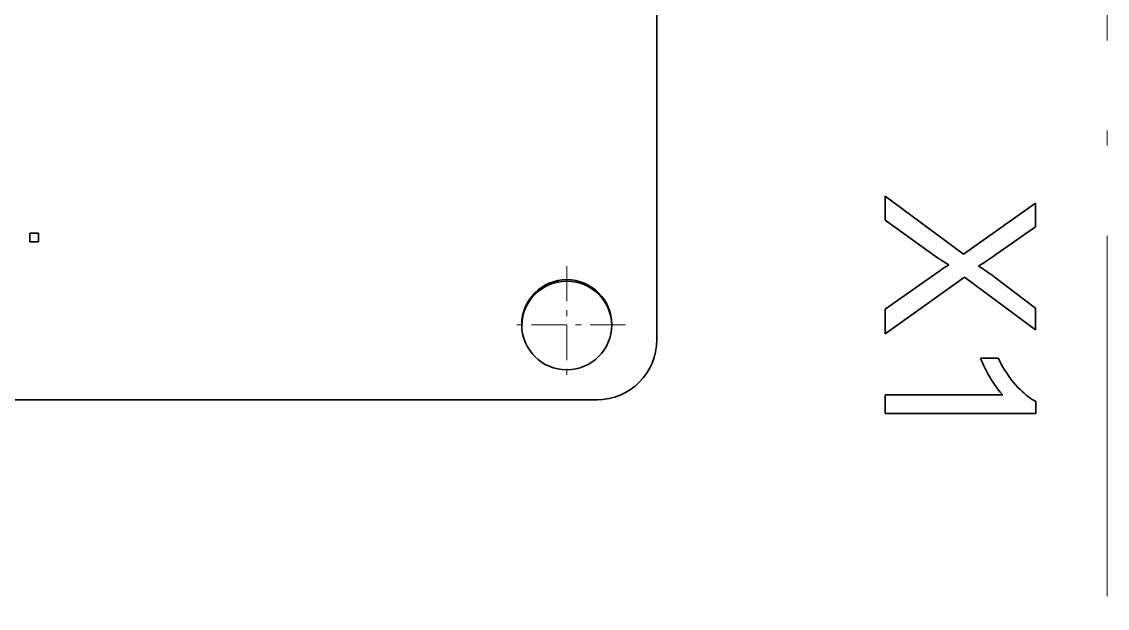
# Model space of a CAD drawing. Extents: x 23 to 587, y 4 to 413.
# Drawn here: x 250.54 to 268.62, y 149.58 to 159.34 of the extents above; entities that cross this region are included whole.
import ezdxf

# ---------------------------------------------------------------- set-up
doc = ezdxf.new("R2010")
doc.units = 0
doc.linetypes.add('DASHDOT', pattern=[18.5, 12, -3, 0.5, -3])
doc.layers.get('0').update_dxf_attribs({"lineweight": 13})

# ---------------------------------------------------------------- blocks, each defined once
blk = doc.blocks.new('BLOCK7074')
at = {"color": 7, "linetype": 'DASHDOT', "lineweight": 13, "ltscale": 0.0975}
for p, q in [((-18, 29.5), (-18, 25.6)), ((-16.05, 27.55), (-19.95, 27.55))]:
    blk.add_line(p, q, dxfattribs=at)
blk = doc.blocks.new('BLOCK7079')
at = {"color": 7, "linetype": 'DASHDOT', "lineweight": 13}
blk.add_line((0, 86.013), (0, -84.245), dxfattribs=at)
blk = doc.blocks.new('BLOCK7080')
at = {"color": 7, "lineweight": 35}
for p, q in [((-15, 53.05), (-15, 27.05)), ((-17, 25.05), (-63, 25.05))]:
    blk.add_line(p, q, dxfattribs=at)
at = {"color": 7, "lineweight": 35, "ltscale": 0.019867}
blk.add_line((-7.395, 31.034), (-7.395, 31.829), dxfattribs=at)
at = {"color": 7, "lineweight": 35, "ltscale": 0.081123}
blk.add_line((-7.395, 31.829), (-4.789, 29.895), dxfattribs=at)
at = {"color": 7, "lineweight": 35, "ltscale": 0.073487}
blk.add_line((-4.789, 29.895), (-2.395, 31.601), dxfattribs=at)
at = {"color": 7, "lineweight": 35, "ltscale": 0.019696}
blk.add_line((-2.395, 31.601), (-2.395, 30.813), dxfattribs=at)
at = {"color": 7, "lineweight": 35, "ltscale": 0.053694}
blk.add_line((-5.652, 29.779), (-7.395, 31.034), dxfattribs=at)
at = {"color": 7, "lineweight": 35, "ltscale": 0.039271}
blk.add_line((-2.395, 30.813), (-3.677, 29.906), dxfattribs=at)
at = {"color": 7, "lineweight": 35, "ltscale": 0.007188}
for p, q in [((-35.881, 30.596), (-35.594, 30.596)), ((-35.881, 30.308), (-35.881, 30.596)), ((-35.594, 30.596), (-35.594, 30.308)), ((-35.594, 30.308), (-35.881, 30.308))]:
    blk.add_line(p, q, dxfattribs=at)
at = {"color": 7, "lineweight": 35, "ltscale": 0.000672766}
blk.add_line((-5.63, 29.764), (-5.652, 29.779), dxfattribs=at)
at = {"color": 7, "lineweight": 35, "ltscale": 0.000770768}
blk.add_line((-5.604, 29.747), (-5.63, 29.764), dxfattribs=at)
at = {"color": 7, "lineweight": 35, "ltscale": 0.000867986}
blk.add_line((-5.575, 29.728), (-5.604, 29.747), dxfattribs=at)
at = {"color": 7, "lineweight": 35, "ltscale": 0.000965304}
blk.add_line((-5.543, 29.707), (-5.575, 29.728), dxfattribs=at)
at = {"color": 7, "lineweight": 35, "ltscale": 0.001063}
blk.add_line((-5.507, 29.684), (-5.543, 29.707), dxfattribs=at)
at = {"color": 7, "lineweight": 35, "ltscale": 0.001161}
blk.add_line((-5.468, 29.659), (-5.507, 29.684), dxfattribs=at)
at = {"color": 7, "lineweight": 35, "ltscale": 0.001258}
blk.add_line((-5.425, 29.632), (-5.468, 29.659), dxfattribs=at)
at = {"color": 7, "lineweight": 35, "ltscale": 0.001774}
blk.add_line((-4.03, 29.663), (-4.09, 29.625), dxfattribs=at)
at = {"color": 7, "lineweight": 35, "ltscale": 0.001896}
blk.add_line((-3.967, 29.705), (-4.03, 29.663), dxfattribs=at)
at = {"color": 7, "lineweight": 35, "ltscale": 0.002018}
blk.add_line((-3.9, 29.75), (-3.967, 29.705), dxfattribs=at)
at = {"color": 7, "lineweight": 35, "ltscale": 0.00214}
blk.add_line((-3.83, 29.799), (-3.9, 29.75), dxfattribs=at)
at = {"color": 7, "lineweight": 35, "ltscale": 0.002263}
blk.add_line((-3.755, 29.851), (-3.83, 29.799), dxfattribs=at)
at = {"color": 7, "lineweight": 35, "ltscale": 0.002385}
blk.add_line((-3.677, 29.906), (-3.755, 29.851), dxfattribs=at)
at = {"color": 7, "lineweight": 35, "ltscale": 0.054576}
blk.add_line((-7.395, 28.064), (-5.611, 29.322), dxfattribs=at)
at = {"color": 7, "lineweight": 35, "ltscale": 0.000938424}
blk.add_line((-5.611, 29.322), (-5.58, 29.344), dxfattribs=at)
at = {"color": 7, "lineweight": 35, "ltscale": 0.000951814}
blk.add_line((-5.58, 29.344), (-5.549, 29.365), dxfattribs=at)
at = {"color": 7, "lineweight": 35, "ltscale": 0.000964779}
blk.add_line((-5.549, 29.365), (-5.517, 29.386), dxfattribs=at)
at = {"color": 7, "lineweight": 35, "ltscale": 0.000978134}
blk.add_line((-5.517, 29.386), (-5.484, 29.408), dxfattribs=at)
at = {"color": 7, "lineweight": 35, "ltscale": 0.000991184}
blk.add_line((-5.484, 29.408), (-5.451, 29.43), dxfattribs=at)
at = {"color": 7, "lineweight": 35, "ltscale": 0.001005}
blk.add_line((-5.451, 29.43), (-5.417, 29.452), dxfattribs=at)
at = {"color": 7, "lineweight": 35, "ltscale": 0.001356}
blk.add_line((-5.379, 29.604), (-5.425, 29.632), dxfattribs=at)
at = {"color": 7, "lineweight": 35, "ltscale": 0.001018}
blk.add_line((-5.417, 29.452), (-5.383, 29.474), dxfattribs=at)
at = {"color": 7, "lineweight": 35, "ltscale": 0.001031}
blk.add_line((-5.383, 29.474), (-5.348, 29.496), dxfattribs=at)
at = {"color": 7, "lineweight": 35, "ltscale": 0.001453}
blk.add_line((-5.33, 29.573), (-5.379, 29.604), dxfattribs=at)
at = {"color": 7, "lineweight": 35, "ltscale": 0.001044}
blk.add_line((-5.348, 29.496), (-5.313, 29.518), dxfattribs=at)
at = {"color": 7, "lineweight": 35, "ltscale": 0.001551}
blk.add_line((-5.277, 29.541), (-5.33, 29.573), dxfattribs=at)
at = {"color": 7, "lineweight": 35, "ltscale": 0.001058}
blk.add_line((-5.313, 29.518), (-5.277, 29.541), dxfattribs=at)
at = {"color": 7, "lineweight": 35, "ltscale": 0.001289}
blk.add_line((-4.247, 29.529), (-4.291, 29.503), dxfattribs=at)
at = {"color": 7, "lineweight": 35, "ltscale": 0.001613}
blk.add_line((-4.291, 29.503), (-4.237, 29.469), dxfattribs=at)
at = {"color": 7, "lineweight": 35, "ltscale": 0.00141}
blk.add_line((-4.198, 29.557), (-4.247, 29.529), dxfattribs=at)
at = {"color": 7, "lineweight": 35, "ltscale": 0.001639}
blk.add_line((-4.237, 29.469), (-4.181, 29.434), dxfattribs=at)
at = {"color": 7, "lineweight": 35, "ltscale": 0.001531}
blk.add_line((-4.146, 29.589), (-4.198, 29.557), dxfattribs=at)
at = {"color": 7, "lineweight": 35, "ltscale": 0.001666}
blk.add_line((-4.181, 29.434), (-4.125, 29.397), dxfattribs=at)
at = {"color": 7, "lineweight": 35, "ltscale": 0.001653}
blk.add_line((-4.09, 29.625), (-4.146, 29.589), dxfattribs=at)
at = {"color": 7, "lineweight": 35, "ltscale": 0.001693}
blk.add_line((-4.125, 29.397), (-4.069, 29.36), dxfattribs=at)
at = {"color": 7, "lineweight": 35, "ltscale": 0.00172}
blk.add_line((-4.069, 29.36), (-4.013, 29.321), dxfattribs=at)
at = {"color": 7, "lineweight": 35, "ltscale": 0.001748}
blk.add_line((-4.013, 29.321), (-3.955, 29.28), dxfattribs=at)
at = {"color": 7, "lineweight": 35, "ltscale": 0.081278}
blk.add_line((-4.752, 29.138), (-7.395, 27.245), dxfattribs=at)
at = {"color": 7, "lineweight": 35, "ltscale": 0.073482}
blk.add_line((-2.395, 27.382), (-4.752, 29.138), dxfattribs=at)
at = {"color": 7, "lineweight": 35, "ltscale": 0.001775}
blk.add_line((-3.955, 29.28), (-3.898, 29.239), dxfattribs=at)
at = {"color": 7, "lineweight": 35, "ltscale": 0.001803}
blk.add_line((-3.898, 29.239), (-3.839, 29.196), dxfattribs=at)
at = {"color": 7, "lineweight": 35, "ltscale": 0.001831}
blk.add_line((-3.839, 29.196), (-3.781, 29.152), dxfattribs=at)
at = {"color": 7, "lineweight": 35, "ltscale": 0.001858}
blk.add_line((-3.781, 29.152), (-3.722, 29.107), dxfattribs=at)
at = {"color": 7, "lineweight": 35, "ltscale": 0.041628}
blk.add_line((-3.722, 29.107), (-2.395, 28.101), dxfattribs=at)
at = {"color": 7, "lineweight": 35, "ltscale": 0.020464}
blk.add_line((-7.395, 27.245), (-7.395, 28.064), dxfattribs=at)
at = {"color": 7, "lineweight": 35, "ltscale": 0.017991}
blk.add_line((-2.395, 28.101), (-2.395, 27.382), dxfattribs=at)
at = {"color": 7, "lineweight": 35, "ltscale": 0.014837}
blk.add_line((-4.223, 26.44), (-3.63, 26.44), dxfattribs=at)
at = {"color": 7, "lineweight": 35, "ltscale": 0.001553}
blk.add_line((-4.201, 26.382), (-4.223, 26.44), dxfattribs=at)
at = {"color": 7, "lineweight": 35, "ltscale": 0.002827}
blk.add_line((-3.63, 26.44), (-3.58, 26.339), dxfattribs=at)
at = {"color": 7, "lineweight": 35, "ltscale": 0.001607}
blk.add_line((-4.177, 26.323), (-4.201, 26.382), dxfattribs=at)
at = {"color": 7, "lineweight": 35, "ltscale": 0.001661}
for p, q in [((-4.15, 26.262), (-4.177, 26.323)), ((-3.568, 25.307), (-3.61, 25.358))]:
    blk.add_line(p, q, dxfattribs=at)
at = {"color": 7, "lineweight": 35, "ltscale": 0.001716}
blk.add_line((-4.122, 26.199), (-4.15, 26.262), dxfattribs=at)
at = {"color": 7, "lineweight": 35, "ltscale": 0.001772}
blk.add_line((-4.091, 26.135), (-4.122, 26.199), dxfattribs=at)
at = {"color": 7, "lineweight": 35, "ltscale": 0.001828}
blk.add_line((-4.058, 26.07), (-4.091, 26.135), dxfattribs=at)
at = {"color": 7, "lineweight": 35, "ltscale": 0.001885}
blk.add_line((-4.023, 26.003), (-4.058, 26.07), dxfattribs=at)
at = {"color": 7, "lineweight": 35, "ltscale": 0.002793}
blk.add_line((-3.58, 26.339), (-3.529, 26.239), dxfattribs=at)
at = {"color": 7, "lineweight": 35, "ltscale": 0.002759}
blk.add_line((-3.529, 26.239), (-3.475, 26.143), dxfattribs=at)
at = {"color": 7, "lineweight": 35, "ltscale": 0.002729}
blk.add_line((-3.475, 26.143), (-3.42, 26.049), dxfattribs=at)
at = {"color": 7, "lineweight": 35, "ltscale": 0.0027}
blk.add_line((-3.42, 26.049), (-3.362, 25.958), dxfattribs=at)
at = {"color": 7, "lineweight": 35, "ltscale": 0.001942}
blk.add_line((-3.986, 25.935), (-4.023, 26.003), dxfattribs=at)
at = {"color": 7, "lineweight": 35, "ltscale": 0.001999}
blk.add_line((-3.947, 25.865), (-3.986, 25.935), dxfattribs=at)
at = {"color": 7, "lineweight": 35, "ltscale": 0.002058}
blk.add_line((-3.906, 25.794), (-3.947, 25.865), dxfattribs=at)
at = {"color": 7, "lineweight": 35, "ltscale": 0.002057}
blk.add_line((-3.864, 25.723), (-3.906, 25.794), dxfattribs=at)
at = {"color": 7, "lineweight": 35, "ltscale": 0.001998}
blk.add_line((-3.821, 25.656), (-3.864, 25.723), dxfattribs=at)
at = {"color": 7, "lineweight": 35, "ltscale": 0.002674}
blk.add_line((-3.362, 25.958), (-3.302, 25.869), dxfattribs=at)
at = {"color": 7, "lineweight": 35, "ltscale": 0.002649}
blk.add_line((-3.302, 25.869), (-3.241, 25.783), dxfattribs=at)
at = {"color": 7, "lineweight": 35, "ltscale": 0.002628}
blk.add_line((-3.241, 25.783), (-3.177, 25.699), dxfattribs=at)
at = {"color": 7, "lineweight": 35, "ltscale": 0.002609}
blk.add_line((-3.177, 25.699), (-3.111, 25.618), dxfattribs=at)
at = {"color": 7, "lineweight": 35, "ltscale": 0.00194}
blk.add_line((-3.779, 25.591), (-3.821, 25.656), dxfattribs=at)
at = {"color": 7, "lineweight": 35, "ltscale": 0.001882}
blk.add_line((-3.737, 25.528), (-3.779, 25.591), dxfattribs=at)
at = {"color": 7, "lineweight": 35, "ltscale": 0.001826}
blk.add_line((-3.694, 25.469), (-3.737, 25.528), dxfattribs=at)
at = {"color": 7, "lineweight": 35, "ltscale": 0.00177}
blk.add_line((-3.652, 25.412), (-3.694, 25.469), dxfattribs=at)
at = {"color": 7, "lineweight": 35, "ltscale": 0.001715}
blk.add_line((-3.61, 25.358), (-3.652, 25.412), dxfattribs=at)
at = {"color": 7, "lineweight": 35, "ltscale": 0.002592}
blk.add_line((-3.111, 25.618), (-3.043, 25.54), dxfattribs=at)
at = {"color": 7, "lineweight": 35, "ltscale": 0.002539}
blk.add_line((-3.043, 25.54), (-2.974, 25.465), dxfattribs=at)
at = {"color": 7, "lineweight": 35, "ltscale": 0.002451}
blk.add_line((-2.974, 25.465), (-2.906, 25.395), dxfattribs=at)
at = {"color": 7, "lineweight": 35, "ltscale": 0.002364}
blk.add_line((-2.906, 25.395), (-2.838, 25.329), dxfattribs=at)
at = {"color": 7, "lineweight": 35, "ltscale": 0.002279}
blk.add_line((-2.838, 25.329), (-2.771, 25.268), dxfattribs=at)
at = {"color": 7, "lineweight": 35, "ltscale": 0.015348}
blk.add_line((-7.395, 24.599), (-7.395, 25.212), dxfattribs=at)
at = {"color": 7, "lineweight": 35, "ltscale": 0.0978}
blk.add_line((-7.395, 25.212), (-3.483, 25.212), dxfattribs=at)
at = {"color": 7, "lineweight": 35, "ltscale": 0.001609}
blk.add_line((-3.525, 25.258), (-3.568, 25.307), dxfattribs=at)
at = {"color": 7, "lineweight": 35, "ltscale": 0.001557}
blk.add_line((-3.483, 25.212), (-3.525, 25.258), dxfattribs=at)
at = {"color": 7, "lineweight": 35, "ltscale": 0.002197}
blk.add_line((-2.771, 25.268), (-2.704, 25.211), dxfattribs=at)
at = {"color": 7, "lineweight": 35, "ltscale": 0.002118}
blk.add_line((-2.704, 25.211), (-2.637, 25.158), dxfattribs=at)
at = {"color": 7, "lineweight": 35, "ltscale": 0.002042}
blk.add_line((-2.637, 25.158), (-2.571, 25.111), dxfattribs=at)
at = {"color": 7, "lineweight": 35, "ltscale": 0.00197}
blk.add_line((-2.571, 25.111), (-2.505, 25.067), dxfattribs=at)
at = {"color": 7, "lineweight": 35, "ltscale": 0.001902}
blk.add_line((-2.505, 25.067), (-2.44, 25.028), dxfattribs=at)
at = {"color": 7, "lineweight": 35, "ltscale": 0.001837}
blk.add_line((-2.44, 25.028), (-2.375, 24.994), dxfattribs=at)
at = {"color": 7, "lineweight": 35, "ltscale": 0.009891}
blk.add_line((-2.375, 24.994), (-2.375, 24.599), dxfattribs=at)
at = {"color": 7, "lineweight": 35, "ltscale": 0.125512}
blk.add_line((-2.375, 24.599), (-7.395, 24.599), dxfattribs=at)
at = {"color": 7, "lineweight": 35}
blk.add_circle((-18, 27.55), 1.5, dxfattribs=at)
for centre, radius, start, end in [((-18, 27.5), 1.5, 0.9542, 179.0442), ((-17, 27.05), 2, 270, 360)]:
    blk.add_arc(centre, radius, start, end, dxfattribs=at)

msp = doc.modelspace()

# ---------------------------------------------------------------- block references
at = {"lineweight": 0, "xscale": 0.5, "yscale": 0.5, "zscale": 0.5}
for name in ['BLOCK7079', 'BLOCK7080', 'BLOCK7074']:
    msp.add_blockref(name, (268.6158, 140.5185), dxfattribs=at)

doc.saveas('drawing.dxf')
